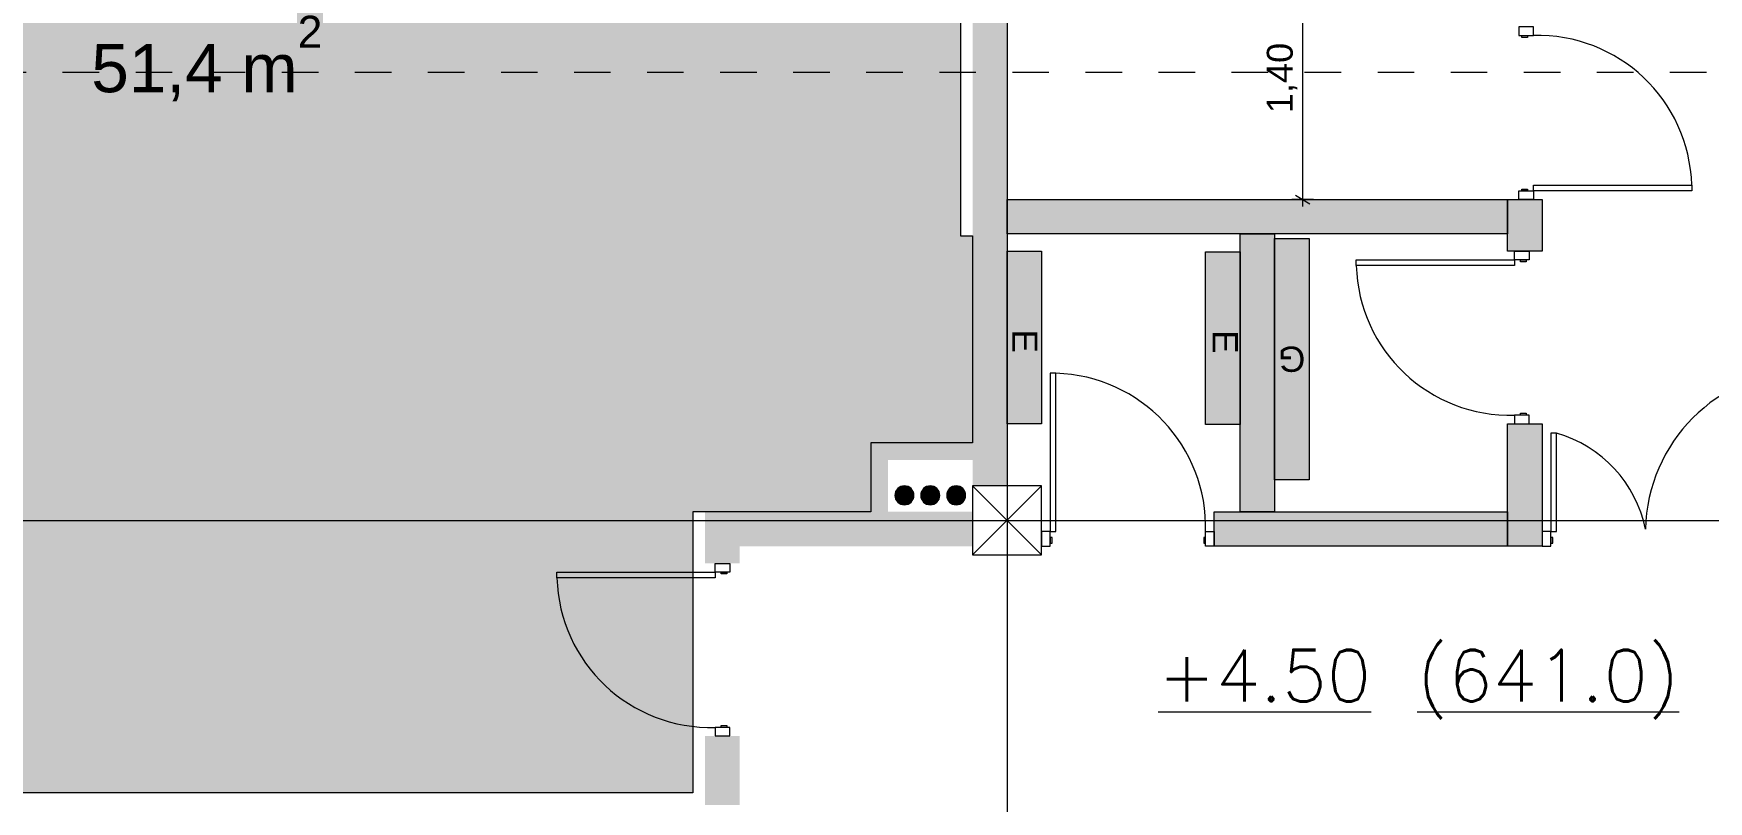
# Model space of a CAD drawing. Header units: metres. Extents: x 476297 to 476657, y 4620828 to 4621206.
# Drawn here: x 476412.82 to 476422.53, y 4620872.33 to 4620876.78 of the extents above; entities that cross this region are included whole.
import ezdxf

# ---------------------------------------------------------------- set-up
doc = ezdxf.new("R2010")
doc.units = ezdxf.units.M
doc.header["$MEASUREMENT"] = 0
doc.set_wipeout_variables(frame=1)
doc.linetypes.add('Dashed', pattern=[0.423333, 0.211667, -0.211667])
doc.linetypes.add('Wipeout_Contour', pattern=[1, 0, -1])
for name, color, linetype in [('0_Pen_No__8', 7, 'Continuous'), ('2D Drafting - General_Pen_No__1', 7, 'Continuous'), ('2D Drafting - General_Pen_No__1_Pen_No__7', 7, 'Continuous'), ('2D Drafting - General_Pen_No__250_Pen_No__7', 7, 'Continuous'), ('a-iataki_Pen_No__1', 7, 'Continuous'), ('Doors_Pen_No__7', 7, 'Continuous'), ('Doors_Pen_No__7_Pen_No__7', 7, 'Continuous'), ('G-Anno-Nplt', 7, 'Continuous'), ('New.', 7, 'Continuous'), ('Newshenobebi', 7, 'Continuous'), ('shaxtebi da milebi_Pen_No__1_Pen_No__1', 7, 'Continuous'), ('shaxtebi da milebi_Pen_No__5_Pen_No__5', 7, 'Continuous'), ('zoma', 7, 'Continuous'), ('zoma_Pen_No__5', 7, 'Continuous')]:
    doc.layers.add(name, color=color, linetype=linetype)
doc.styles.add('GENERATED_STYLE_1', font='arial.ttf')
doc.styles.add('GENERATED_STYLE_2', font='arial.ttf')
doc.dimstyles.new('GENERATED_STYLE__7', dxfattribs={"dimtxt": 0.15, "dimasz": 0.064421, "dimexe": 0.18, "dimexo": 0.003, "dimgap": 0.09, "dimtad": 1, "dimzin": 0, "dimdsep": 46, "dimtxsty": 'GENERATED_STYLE_2', "dimblk": 'ARROWHEAD_2', "dimblk1": 'ARROWHEAD_2', "dimblk2": 'ARROWHEAD_2', "dimcen": 0.09, "dimclrd": 142, "dimclre": 142, "dimclrt": 142, "dimadec": 0, "dimazin": 0, "dimtfac": 1, "dimtdec": 4, "dimtmove": 0, "dimatfit": 3, "dimfxl": 1, "dimtolj": 1, "dimtzin": 0, "dimarcsym": 0})

# ---------------------------------------------------------------- blocks, each defined once
blk = doc.blocks.new('*D837', base_point=(476844.5271, 4621385.791))
at = {"layer": 'zoma', "color": 142, "linetype": 'Continuous', "lineweight": 0, "transparency": 16777216}
for p, q in [((476420.2387, 4620877.2187), (476420.1116, 4620877.2187)), ((476420.2175, 4620877.1942), (476420.1328, 4620877.2432)), ((476420.1752, 4620877.2187), (476420.1752, 4620877.2601)), ((476420.1752, 4620875.8187), (476420.1752, 4620877.2187)), ((476420.2387, 4620875.8187), (476420.1116, 4620875.8187)), ((476420.1328, 4620875.8432), (476420.2175, 4620875.7942)), ((476420.1752, 4620875.7772), (476420.1752, 4620875.8187))]:
    blk.add_line(p, q, dxfattribs=at)
at = {"layer": 'zoma', "color": 142, "lineweight": 0, "transparency": 16777216, "insert": (476420.1452, 4620876.3191), "char_height": 0.15, "attachment_point": 7, "rotation": 90, "style": 'GENERATED_STYLE_2'}
blk.add_mtext('\\A1;{\\pql;\\fArial CYR|b0|i0|c204|p34;1,40}', dxfattribs=at)
blk = doc.blocks.new('ARROWHEAD_2')
at = {"color": 0, "linetype": 'Continuous', "lineweight": 0}
for p, q in [((0, 0), (-1, 0)), ((-0.38, -0.66), (0.38, 0.66))]:
    blk.add_line(p, q, dxfattribs=at)

msp = doc.modelspace()

# ---------------------------------------------------------------- hatches: boundary and pattern name
at = {"layer": '0_Pen_No__8', "linetype": 'Continuous', "lineweight": 0}
for points in [[(476420.0124, 4620875.5933), (476420.2124, 4620875.5933), (476420.2124, 4620874.1933), (476420.0124, 4620874.1933)], [(476418.4624, 4620875.5187), (476418.6624, 4620875.5187), (476418.6624, 4620874.5188), (476418.4624, 4620874.5188)], [(476419.6124, 4620875.5149), (476419.8124, 4620875.5149), (476419.8124, 4620874.5149), (476419.6124, 4620874.5149)]]:
    msp.add_hatch(color=251, dxfattribs=at).paths.add_polyline_path(points)
at = {"layer": '2D Drafting - General_Pen_No__250_Pen_No__7', "linetype": 'Continuous', "lineweight": 0}
for points in [[(476418.4624, 4620880.6585), (476418.4624, 4620874.1585), (476418.2624, 4620874.1585), (476418.2624, 4620880.6585)], [(476421.5625, 4620875.8187), (476421.5625, 4620875.5187), (476421.3625, 4620875.5187), (476421.3625, 4620875.8187)], [(476420.0124, 4620875.6187), (476420.0124, 4620874.0085), (476419.8124, 4620874.0085), (476419.8124, 4620875.6187)], [(476421.3625, 4620874.5187), (476421.5625, 4620874.5187), (476421.5625, 4620873.8085), (476421.3625, 4620873.8085)], [(476417.7724, 4620874.0085), (476417.6722, 4620874.0085), (476417.6722, 4620874.4085), (476418.2624, 4620874.4085), (476418.2624, 4620874.3085), (476417.7724, 4620874.3085)], [(476416.7121, 4620873.8085), (476416.7121, 4620874.0085), (476418.2624, 4620874.0085), (476418.2624, 4620873.8085)], [(476416.7121, 4620873.8085), (476416.7121, 4620873.7085), (476416.9121, 4620873.7085), (476416.9121, 4620873.8085)], [(476416.7121, 4620872.7085), (476416.7121, 4620872.3085), (476416.9121, 4620872.3085), (476416.9121, 4620872.7085)]]:
    msp.add_hatch(color=7, dxfattribs=at).paths.add_polyline_path(points)
at = {"layer": 'G-Anno-Nplt', "linetype": 'Continuous', "lineweight": 0}
for color, points in [(167, [(476411.7324, 4620872.8187), (476411.7324, 4620873.6885), (476411.8324, 4620873.6885), (476411.8324, 4620874.2285), (476411.7324, 4620874.2285), (476411.7324, 4620880.5885), (476411.8324, 4620880.5885), (476411.8324, 4620880.7885), (476418.1924, 4620880.7885), (476418.1924, 4620875.6085), (476418.2624, 4620875.6085), (476418.2624, 4620874.4085), (476417.6722, 4620874.4085), (476417.6722, 4620874.0085), (476416.6421, 4620874.0085), (476416.6421, 4620872.3785), (476412.1324, 4620872.3785), (476412.1324, 4620872.8187)]), (7, [(476421.3625, 4620875.6187), (476418.4625, 4620875.6187), (476418.4625, 4620875.8187), (476421.3625, 4620875.8187)]), (7, [(476421.3625, 4620873.8085), (476419.6624, 4620873.8085), (476419.6624, 4620874.0085), (476421.3625, 4620874.0085)])]:
    msp.add_hatch(color=color, dxfattribs=at).paths.add_polyline_path(points)
at = {"layer": 'shaxtebi da milebi_Pen_No__1_Pen_No__1', "linetype": 'Continuous', "lineweight": 0}
msp.add_hatch(color=1, dxfattribs=at).paths.add_polyline_path([(476418.1124, 4620874.1035, -1), (476418.2224, 4620874.1035, -1)])
at = {"layer": 'shaxtebi da milebi_Pen_No__5_Pen_No__5', "linetype": 'Continuous', "lineweight": 0}
for color, points in [(251, [(476417.8124, 4620874.1035, 1), (476417.9224, 4620874.1035, 1)]), (5, [(476418.0174, 4620874.1585, 1), (476418.0174, 4620874.0485, 1)])]:
    msp.add_hatch(color=color, dxfattribs=at).paths.add_polyline_path(points)

# ---------------------------------------------------------------- linework, layer by layer
at = {"layer": '0_Pen_No__8', "color": 7, "linetype": 'Continuous', "lineweight": 0, "flags": 128}
for points in [[(476420.0124, 4620875.5933), (476420.2124, 4620875.5933), (476420.2124, 4620874.1933), (476420.0124, 4620874.1933)], [(476418.4624, 4620875.5187), (476418.6624, 4620875.5187), (476418.6624, 4620874.5188), (476418.4624, 4620874.5188)], [(476419.6124, 4620875.5149), (476419.8124, 4620875.5149), (476419.8124, 4620874.5149), (476419.6124, 4620874.5149)]]:
    msp.add_lwpolyline(points, close=True, dxfattribs=at)
at = {"layer": '2D Drafting - General_Pen_No__1', "color": 7, "linetype": 'Continuous', "lineweight": 0}
for p, q in [((476418.6624, 4620873.7585), (476418.2624, 4620874.1585)), ((476418.2624, 4620873.7585), (476418.6624, 4620874.1585))]:
    msp.add_line(p, q, dxfattribs=at)
at = {"layer": '2D Drafting - General_Pen_No__1', "color": 7, "linetype": 'Continuous', "lineweight": 0, "flags": 128}
msp.add_lwpolyline([(476418.2624, 4620873.7585), (476418.6624, 4620873.7585), (476418.6624, 4620874.1585), (476418.2624, 4620874.1585)], close=True, dxfattribs=at)
at = {"layer": '2D Drafting - General_Pen_No__1_Pen_No__7', "color": 7, "linetype": 'Continuous', "lineweight": 0}
for centre, start, end in [((476421.5369, 4620875.8764), 1.60381, 91.60381), ((476421.3785, 4620875.461), 181.60381, 271.60381), ((476418.7201, 4620873.9182), 358.39619, 88.39619), ((476416.7469, 4620873.6508), 181.60381, 271.60381)]:
    msp.add_arc(centre, 0.8932, start, end, dxfattribs=at)
at = {"layer": '2D Drafting - General_Pen_No__250_Pen_No__7', "color": 7, "linetype": 'Continuous', "lineweight": 0, "flags": 128}
for points in [[(476421.5625, 4620875.8187), (476421.5625, 4620875.5187), (476421.3625, 4620875.5187), (476421.3625, 4620875.8187)], [(476420.0124, 4620875.6187), (476420.0124, 4620874.0085), (476419.8124, 4620874.0085), (476419.8124, 4620875.6187)], [(476421.3625, 4620874.5187), (476421.5625, 4620874.5187), (476421.5625, 4620873.8085), (476421.3625, 4620873.8085)]]:
    msp.add_lwpolyline(points, close=True, dxfattribs=at)
at = {"layer": 'Doors_Pen_No__7', "color": 7, "linetype": 'Continuous', "lineweight": 0, "flags": 128}
for points in [[(476421.6125, 4620873.8932), (476421.6458, 4620873.8931), (476421.6458, 4620874.4631), (476421.6125, 4620874.4631)], [(476421.5625, 4620873.8085), (476421.6125, 4620873.8085), (476421.6125, 4620873.8932), (476421.5625, 4620873.8932)], [(476421.6125, 4620873.8265), (476421.624, 4620873.8265), (476421.624, 4620873.8599), (476421.6125, 4620873.8599)]]:
    msp.add_lwpolyline(points, close=True, dxfattribs=at)
at = {"layer": 'Doors_Pen_No__7', "color": 7, "linetype": 'Continuous', "lineweight": 0}
msp.add_arc((476421.4495, 4620873.7642), 0.7259, 11.39039, 74.30774, dxfattribs=at)
at = {"layer": 'Doors_Pen_No__7_Pen_No__7', "color": 7, "linetype": 'Continuous', "lineweight": 0, "flags": 128}
for points in [[(476421.4273, 4620876.8187), (476421.4273, 4620876.7693), (476421.5119, 4620876.7693), (476421.5119, 4620876.8187)], [(476421.4453, 4620876.7582), (476421.4453, 4620876.7693), (476421.4786, 4620876.7693), (476421.4786, 4620876.7582)], [(476421.4273, 4620875.8187), (476421.4273, 4620875.8681), (476421.5119, 4620875.8681), (476421.5119, 4620875.8187)], [(476421.4453, 4620875.8681), (476421.4453, 4620875.8792), (476421.4786, 4620875.8792), (476421.4786, 4620875.8681)], [(476421.5119, 4620875.8681), (476421.5119, 4620875.9014), (476422.4298, 4620875.9014), (476422.4298, 4620875.8681)], [(476421.4035, 4620875.4693), (476421.4035, 4620875.436), (476420.4856, 4620875.436), (476420.4856, 4620875.4693)], [(476421.4881, 4620875.5187), (476421.4881, 4620875.4693), (476421.4035, 4620875.4693), (476421.4035, 4620875.5187)], [(476421.4701, 4620875.4693), (476421.4701, 4620875.4582), (476421.4368, 4620875.4582), (476421.4368, 4620875.4693)], [(476418.7118, 4620873.8932), (476418.7451, 4620873.8932), (476418.7451, 4620874.8111), (476418.7118, 4620874.8111)], [(476421.4881, 4620874.5187), (476421.4881, 4620874.5681), (476421.4035, 4620874.5681), (476421.4035, 4620874.5187)], [(476421.4701, 4620874.5792), (476421.4701, 4620874.5681), (476421.4368, 4620874.5681), (476421.4368, 4620874.5792)], [(476418.6624, 4620873.8085), (476418.7118, 4620873.8085), (476418.7118, 4620873.8932), (476418.6624, 4620873.8932)], [(476419.6624, 4620873.8085), (476419.613, 4620873.8085), (476419.613, 4620873.8932), (476419.6624, 4620873.8932)], [(476418.7118, 4620873.8265), (476418.7229, 4620873.8265), (476418.7229, 4620873.8599), (476418.7118, 4620873.8599)], [(476419.6019, 4620873.8265), (476419.613, 4620873.8265), (476419.613, 4620873.8599), (476419.6019, 4620873.8599)], [(476416.8566, 4620873.7085), (476416.8566, 4620873.6591), (476416.7719, 4620873.6591), (476416.7719, 4620873.7085)], [(476416.7719, 4620873.6591), (476416.7719, 4620873.6258), (476415.854, 4620873.6258), (476415.854, 4620873.6591)], [(476416.8386, 4620873.6591), (476416.8386, 4620873.648), (476416.8053, 4620873.648), (476416.8053, 4620873.6591)], [(476416.8566, 4620872.7085), (476416.8566, 4620872.7579), (476416.7719, 4620872.7579), (476416.7719, 4620872.7085)], [(476416.8386, 4620872.769), (476416.8386, 4620872.7579), (476416.8053, 4620872.7579), (476416.8053, 4620872.769)]]:
    msp.add_lwpolyline(points, close=True, dxfattribs=at)
at = {"layer": 'G-Anno-Nplt', "color": 7, "linetype": 'Continuous', "lineweight": 0, "flags": 128}
for points in [[(476411.7324, 4620872.8187), (476411.7324, 4620873.6885), (476411.8324, 4620873.6885), (476411.8324, 4620874.2285), (476411.7324, 4620874.2285), (476411.7324, 4620880.5885), (476411.8324, 4620880.5885), (476411.8324, 4620880.7885), (476418.1924, 4620880.7885), (476418.1924, 4620875.6085), (476418.2624, 4620875.6085), (476418.2624, 4620874.4085), (476417.6722, 4620874.4085), (476417.6722, 4620874.0085), (476416.6421, 4620874.0085), (476416.6421, 4620872.3785), (476412.1324, 4620872.3785), (476412.1324, 4620872.8187)], [(476421.3625, 4620875.6187), (476418.4625, 4620875.6187), (476418.4625, 4620875.8187), (476421.3625, 4620875.8187)], [(476421.3625, 4620873.8085), (476419.6624, 4620873.8085), (476419.6624, 4620874.0085), (476421.3625, 4620874.0085)]]:
    msp.add_lwpolyline(points, close=True, dxfattribs=at)
at = {"layer": 'G-Anno-Nplt', "color": 7, "linetype": 'Continuous', "lineweight": 0}
msp.add_arc((476423.1074, 4620873.8849), 0.9466, 91.72958, 178.6266, dxfattribs=at)
at = {"layer": 'Newshenobebi', "color": 1, "linetype": 'Dashed', "lineweight": 0}
msp.add_lwpolyline([(476436.9084, 4620876.5542), (476385.8352, 4620876.5542)], dxfattribs=at)
at = {"layer": 'shaxtebi da milebi_Pen_No__1_Pen_No__1', "color": 1, "linetype": 'Continuous', "lineweight": 0, "flags": 128}
msp.add_lwpolyline([(476418.1124, 4620874.1035, 1), (476418.2224, 4620874.1035, 1)], format="xyb", close=True, dxfattribs=at)
at = {"layer": 'shaxtebi da milebi_Pen_No__5_Pen_No__5', "color": 251, "linetype": 'Continuous', "lineweight": 0, "flags": 128}
msp.add_lwpolyline([(476417.8124, 4620874.1035, 1), (476417.9224, 4620874.1035, 1)], format="xyb", close=True, dxfattribs=at)
at = {"layer": 'shaxtebi da milebi_Pen_No__5_Pen_No__5', "color": 5, "linetype": 'Continuous', "lineweight": 0, "flags": 128}
msp.add_lwpolyline([(476418.0174, 4620874.1585, 1), (476418.0174, 4620874.0485, 1)], format="xyb", close=True, dxfattribs=at)
at = {"layer": 'zoma_Pen_No__5', "color": 5, "linetype": 'Continuous', "lineweight": 0}
for p, q in [((476418.4624, 4620884.5681), (476418.4624, 4620859.8573)), ((476386.7818, 4620873.9585), (476436.6682, 4620873.9585)), ((476386.7818, 4620873.9585), (476436.6682, 4620873.9585))]:
    msp.add_line(p, q, dxfattribs=at)

# ---------------------------------------------------------------- texts
at = {"layer": 'a-iataki_Pen_No__1', "color": 1, "linetype": 'Continuous', "lineweight": 0, "char_height": 0.146243, "attachment_point": 3, "style": 'GENERATED_STYLE_2'}
for s, insert, rotation in [('\\A1;{\\pqr;\\fArial CYR|b0|i0|c204|p34;E}', (476418.6386, 4620874.9295), 270.00111), ('\\A1;{\\pqr;\\fArial CYR|b0|i0|c204|p34;E}', (476419.8, 4620874.9257), 270.00111), ('\\A1;{\\pqr;\\fArial CYR|b0|i0|c204|p34;G}', (476420.0322, 4620874.8196), 180.00111)]:
    msp.add_mtext(s, dxfattribs=dict(at, insert=insert, rotation=rotation))
at = {"layer": 'G-Anno-Nplt', "color": 142, "lineweight": 0, "insert": (476413.1559, 4620876.3883), "char_height": 0.28, "attachment_point": 7, "style": 'GENERATED_STYLE_1'}
msp.add_mtext('{\\fArial|b0|i0|c0|p34;51,4 m{\\H0.66x;\\S2^  ;}}', dxfattribs=at)

# ---------------------------------------------------------------- dimensions: what is measured, and where the dimension line sits
at = {"layer": 'zoma', "color": 142, "linetype": 'Continuous', "lineweight": 0}
dim = msp.add_linear_dim(base=(476420.1752, 4620877.2187), p1=(476420.8134, 4620875.8187), p2=(476420.6523, 4620877.2187), angle=90, dimstyle='GENERATED_STYLE__7', dxfattribs=at)
dim.commit()
dim.dimension.update_dxf_attribs({"geometry": '*D837', "text_midpoint": (476420.0702, 4620876.514), "dimtype": 160, "text_rotation": 90})

# ---------------------------------------------------------------- wipeouts: each hides what was drawn before it
at = {"color": 1, "linetype": 'Wipeout_Contour', "lineweight": 0, "ltscale": 18581472.06445165}
msp.add_wipeout([(476419.4261, 4620873.2009), (476422.2671, 4620873.2009), (476422.2671, 4620872.7774), (476419.4261, 4620872.7774)], dxfattribs=at).dxf.layer = 'New.'

# ---------------------------------------------------------------- next in the draw order: texts
at = {"layer": 'New.', "color": 1, "linetype": 'Continuous', "lineweight": 0, "insert": (476420.8466, 4620873.2084), "char_height": 0.3, "attachment_point": 2}
msp.add_mtext('\\A1;{\\pqc;\\Ftxt.shx;\\L\\L+4\\Ftxt.shx;.\\Ftxt.shx;5\\Ftxt.shx;0 (641.0)}', dxfattribs=at)

doc.saveas('drawing.dxf')
